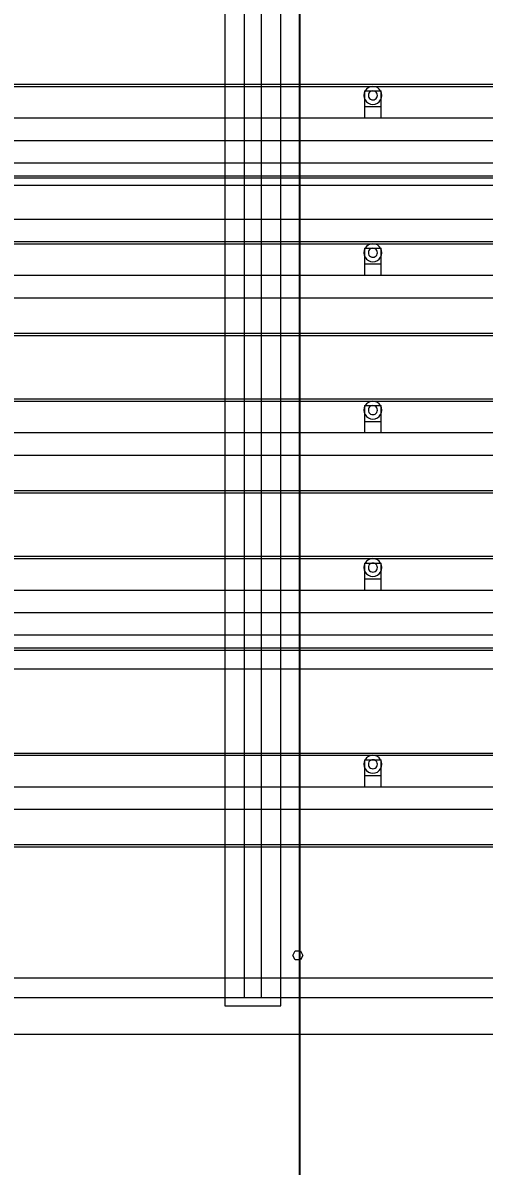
# Model space of a CAD drawing. Header units: millimetres. Extents: x -191664 to 191490, y -197311 to 10263.
# Drawn here: x 2362 to 3183, y -125835 to -123801 of the extents above; entities that cross this region are included whole.
import ezdxf

# ---------------------------------------------------------------- set-up
doc = ezdxf.new("R2010")
doc.units = ezdxf.units.MM
for name, color, linetype, lineweight in [('COTAS_P', 1, 'Continuous', 0), ('DET_secador_lateral', 7, 'Continuous', 0), ('R15_COTAS_TRANSPORTE_P', 1, 'Continuous', 0)]:
    doc.layers.add(name, color=color, linetype=linetype, lineweight=lineweight)
doc.dimstyles.new('PLANTA_20', dxfattribs={"dimtxt": 50, "dimasz": 30, "dimexe": 30, "dimexo": 16, "dimgap": 20, "dimtad": 1, "dimtih": 1, "dimtoh": 1, "dimdec": 1, "dimzin": 0, "dimdsep": 46, "dimcen": 0.09, "dimadec": 0, "dimazin": 0, "dimtfac": 1, "dimtdec": 4, "dimtofl": 0, "dimtmove": 0, "dimatfit": 3, "dimfxl": 1, "dimtolj": 1, "dimtzin": 0, "dimarcsym": 0})

# ---------------------------------------------------------------- blocks, each defined once
blk = doc.blocks.new('*D91')
at = {"layer": 'COTAS_P', "color": 0, "lineweight": -2, "transparency": 16777216}
for p, q in [((3138.7, -123350), (2824.7, -123350)), ((2854.7, -126170), (2854.7, -123380)), ((3138.7, -126200), (2824.7, -126200))]:
    blk.add_line(p, q, dxfattribs=at)
at = {"layer": 'COTAS_P', "color": 0, "transparency": 16777216}
for points in [[(2849.7, -123380), (2859.7, -123380), (2854.7, -123350)], [(2849.7, -126170), (2859.7, -126170), (2854.7, -126200)]]:
    blk.add_solid(points, dxfattribs=at)
at = {"layer": 'Defpoints', "color": 0, "transparency": 16777216}
for p in [(2854.7, -123350), (3154.7, -123350), (3154.7, -126200)]:
    blk.add_point(p, dxfattribs=at)
blk = doc.blocks.new('*D133')
at = {"layer": 'Defpoints', "color": 0, "transparency": 16777216}
for p in [(439.7, -194148), (217.9, -194406.1), (-500, -194490), (-500, -194490), (500, -194490)]:
    blk.add_point(p, dxfattribs=at)
at = {"layer": 'R15_COTAS_TRANSPORTE_P', "color": 0, "lineweight": -2, "transparency": 16777216}
blk.add_arc((-500, -194490), 722.8, 2.3783, 17.6217, dxfattribs=at)
at = {"layer": 'R15_COTAS_TRANSPORTE_P', "color": 0, "transparency": 16777216}
for points in [[(184.1, -194272.8), (193.6, -194269.6), (179.2, -194242.8)], [(227.1, -194459.9), (217.2, -194460.1), (222.8, -194490)]]:
    blk.add_solid(points, dxfattribs=at)

msp = doc.modelspace()

# ---------------------------------------------------------------- linework, layer by layer
at = {"layer": 'DET_secador_lateral', "color": 254, "true_color": 0xd8e0dc}
for p, q in [((2756.38, -125535), (2756.38, -123265)), ((2786.38, -123265), (2786.38, -125535)), ((2104.71, -124050), (5104.71, -124050)), ((1119.71, -125535), (2756.38, -125535)), ((2786.38, -125535), (4423.05, -125535))]:
    msp.add_line(p, q, dxfattribs=at)
at = {"layer": 'DET_secador_lateral', "color": 251, "true_color": 0x536a64}
for p, q in [((2721.38, -123300), (2721.38, -125550)), ((2821.38, -125550), (2821.38, -123300)), ((1104.71, -124090), (21104.71, -124090)), ((1104.71, -124150), (21104.71, -124150)), ((1104.71, -124890), (21104.71, -124890)), ((1104.71, -124950), (21104.71, -124950)), ((1104.71, -125500), (21104.71, -125500)), ((2721.38, -125550), (2821.38, -125550)), ((1104.71, -125600), (21104.71, -125600))]:
    msp.add_line(p, q, dxfattribs=at)
at = {"layer": 'DET_secador_lateral', "color": 8, "true_color": 0x727f77}
for p, q in [((1554.71, -123910), (20654.71, -123910)), ((1554.71, -123914), (20654.71, -123914)), ((1554.71, -124190), (20654.71, -124190)), ((1554.71, -124194), (20654.71, -124194)), ((1554.71, -124470), (20654.71, -124470)), ((1554.71, -124474), (20654.71, -124474)), ((1554.71, -124750), (20654.71, -124750)), ((1554.71, -124754), (20654.71, -124754)), ((1554.71, -125100), (20654.71, -125100)), ((1554.71, -125104), (20654.71, -125104))]:
    msp.add_line(p, q, dxfattribs=at)
at = {"layer": 'DET_secador_lateral', "color": 253, "true_color": 0xa4b0b5}
for p, q in [((2969.26, -123925.86), (2968.71, -123930)), ((2968.71, -123930), (2969.26, -123934.14)), ((2970.86, -123922), (2969.26, -123925.86)), ((2973.4, -123918.69), (2970.86, -123922)), ((2976.71, -123916.14), (2973.4, -123918.69)), ((2980.57, -123914.55), (2976.71, -123916.14)), ((2976.98, -123927.93), (2976.71, -123930)), ((2976.71, -123930), (2976.98, -123932.07)), ((2977.78, -123926), (2976.98, -123927.93)), ((2979.06, -123924.34), (2977.78, -123926)), ((2980.71, -123923.07), (2979.06, -123924.34)), ((2984.71, -123914), (2980.57, -123914.55)), ((2982.64, -123922.27), (2980.71, -123923.07)), ((2984.71, -123922), (2982.64, -123922.27)), ((2988.85, -123914.55), (2984.71, -123914)), ((2986.78, -123922.27), (2984.71, -123922)), ((2988.71, -123923.07), (2986.78, -123922.27)), ((2990.37, -123924.34), (2988.71, -123923.07)), ((2992.71, -123916.14), (2988.85, -123914.55)), ((2991.64, -123926), (2990.37, -123924.34)), ((2992.44, -123927.93), (2991.64, -123926)), ((2992.71, -123930), (2992.44, -123927.93)), ((2992.44, -123932.07), (2992.71, -123930)), ((2996.03, -123918.69), (2992.71, -123916.14)), ((2998.57, -123922), (2996.03, -123918.69)), ((3000.17, -123925.86), (2998.57, -123922)), ((3000.71, -123930), (3000.17, -123925.86)), ((3000.17, -123934.14), (3000.71, -123930)), ((2969.26, -123934.14), (2970.86, -123938)), ((2970.86, -123938), (2973.4, -123941.31)), ((2973.4, -123941.31), (2976.71, -123943.86)), ((2976.71, -123943.86), (2980.57, -123945.45)), ((2976.98, -123932.07), (2977.78, -123934)), ((2977.78, -123934), (2979.06, -123935.66)), ((2979.06, -123935.66), (2980.71, -123936.93)), ((2980.57, -123945.45), (2984.71, -123946)), ((2980.71, -123936.93), (2982.64, -123937.73)), ((2982.64, -123937.73), (2984.71, -123938)), ((2984.71, -123938), (2986.78, -123937.73)), ((2984.71, -123946), (2988.85, -123945.45)), ((2986.78, -123937.73), (2988.71, -123936.93)), ((2988.71, -123936.93), (2990.37, -123935.66)), ((2988.85, -123945.45), (2992.71, -123943.86)), ((2990.37, -123935.66), (2991.64, -123934)), ((2991.64, -123934), (2992.44, -123932.07)), ((2992.71, -123943.86), (2996.03, -123941.31)), ((2996.03, -123941.31), (2998.57, -123938)), ((2998.57, -123938), (3000.17, -123934.14)), ((2980.57, -124194.55), (2976.71, -124196.14)), ((2984.71, -124194), (2980.57, -124194.55)), ((2988.85, -124194.55), (2984.71, -124194)), ((2992.71, -124196.14), (2988.85, -124194.55)), ((2969.26, -124205.86), (2968.71, -124210)), ((2968.71, -124210), (2969.26, -124214.14)), ((2970.86, -124202), (2969.26, -124205.86)), ((2969.26, -124214.14), (2970.86, -124218)), ((2973.4, -124198.69), (2970.86, -124202)), ((2976.71, -124196.14), (2973.4, -124198.69)), ((2976.98, -124207.93), (2976.71, -124210)), ((2976.71, -124210), (2976.98, -124212.07)), ((2977.78, -124206), (2976.98, -124207.93)), ((2976.98, -124212.07), (2977.78, -124214)), ((2979.06, -124204.34), (2977.78, -124206)), ((2977.78, -124214), (2979.06, -124215.66)), ((2980.71, -124203.07), (2979.06, -124204.34)), ((2979.06, -124215.66), (2980.71, -124216.93)), ((2982.64, -124202.27), (2980.71, -124203.07)), ((2984.71, -124202), (2982.64, -124202.27)), ((2986.78, -124202.27), (2984.71, -124202)), ((2988.71, -124203.07), (2986.78, -124202.27)), ((2990.37, -124204.34), (2988.71, -124203.07)), ((2988.71, -124216.93), (2990.37, -124215.66)), ((2991.64, -124206), (2990.37, -124204.34)), ((2990.37, -124215.66), (2991.64, -124214)), ((2992.44, -124207.93), (2991.64, -124206)), ((2991.64, -124214), (2992.44, -124212.07)), ((2992.71, -124210), (2992.44, -124207.93)), ((2992.44, -124212.07), (2992.71, -124210)), ((2996.03, -124198.69), (2992.71, -124196.14)), ((2998.57, -124202), (2996.03, -124198.69)), ((3000.17, -124205.86), (2998.57, -124202)), ((2998.57, -124218), (3000.17, -124214.14)), ((3000.71, -124210), (3000.17, -124205.86)), ((3000.17, -124214.14), (3000.71, -124210)), ((2970.86, -124218), (2973.4, -124221.31)), ((2973.4, -124221.31), (2976.71, -124223.86)), ((2976.71, -124223.86), (2980.57, -124225.45)), ((2980.57, -124225.45), (2984.71, -124226)), ((2980.71, -124216.93), (2982.64, -124217.73)), ((2982.64, -124217.73), (2984.71, -124218)), ((2984.71, -124218), (2986.78, -124217.73)), ((2984.71, -124226), (2988.85, -124225.45)), ((2986.78, -124217.73), (2988.71, -124216.93)), ((2988.85, -124225.45), (2992.71, -124223.86)), ((2992.71, -124223.86), (2996.03, -124221.31)), ((2996.03, -124221.31), (2998.57, -124218)), ((2973.4, -124478.69), (2970.86, -124482)), ((2976.71, -124476.14), (2973.4, -124478.69)), ((2980.57, -124474.55), (2976.71, -124476.14)), ((2984.71, -124474), (2980.57, -124474.55)), ((2988.85, -124474.55), (2984.71, -124474)), ((2992.71, -124476.14), (2988.85, -124474.55)), ((2996.03, -124478.69), (2992.71, -124476.14)), ((2998.57, -124482), (2996.03, -124478.69)), ((2969.26, -124485.86), (2968.71, -124490)), ((2968.71, -124490), (2969.26, -124494.14)), ((2970.86, -124482), (2969.26, -124485.86)), ((2969.26, -124494.14), (2970.86, -124498)), ((2970.86, -124498), (2973.4, -124501.31)), ((2976.98, -124487.93), (2976.71, -124490)), ((2976.71, -124490), (2976.98, -124492.07)), ((2977.78, -124486), (2976.98, -124487.93)), ((2976.98, -124492.07), (2977.78, -124494)), ((2979.06, -124484.34), (2977.78, -124486)), ((2977.78, -124494), (2979.06, -124495.66)), ((2980.71, -124483.07), (2979.06, -124484.34)), ((2979.06, -124495.66), (2980.71, -124496.93)), ((2982.64, -124482.27), (2980.71, -124483.07)), ((2980.71, -124496.93), (2982.64, -124497.73)), ((2984.71, -124482), (2982.64, -124482.27)), ((2982.64, -124497.73), (2984.71, -124498)), ((2986.78, -124482.27), (2984.71, -124482)), ((2984.71, -124498), (2986.78, -124497.73)), ((2988.71, -124483.07), (2986.78, -124482.27)), ((2986.78, -124497.73), (2988.71, -124496.93)), ((2990.37, -124484.34), (2988.71, -124483.07)), ((2988.71, -124496.93), (2990.37, -124495.66)), ((2991.64, -124486), (2990.37, -124484.34)), ((2990.37, -124495.66), (2991.64, -124494)), ((2992.44, -124487.93), (2991.64, -124486)), ((2991.64, -124494), (2992.44, -124492.07)), ((2992.71, -124490), (2992.44, -124487.93)), ((2992.44, -124492.07), (2992.71, -124490)), ((2996.03, -124501.31), (2998.57, -124498)), ((3000.17, -124485.86), (2998.57, -124482)), ((2998.57, -124498), (3000.17, -124494.14)), ((3000.71, -124490), (3000.17, -124485.86)), ((3000.17, -124494.14), (3000.71, -124490)), ((2973.4, -124501.31), (2976.71, -124503.86)), ((2976.71, -124503.86), (2980.57, -124505.45)), ((2980.57, -124505.45), (2984.71, -124506)), ((2984.71, -124506), (2988.85, -124505.45)), ((2988.85, -124505.45), (2992.71, -124503.86)), ((2992.71, -124503.86), (2996.03, -124501.31)), ((2970.86, -124762), (2969.26, -124765.86)), ((2973.4, -124758.69), (2970.86, -124762)), ((2976.71, -124756.14), (2973.4, -124758.69)), ((2980.57, -124754.55), (2976.71, -124756.14)), ((2979.06, -124764.34), (2977.78, -124766)), ((2980.71, -124763.07), (2979.06, -124764.34)), ((2984.71, -124754), (2980.57, -124754.55)), ((2982.64, -124762.27), (2980.71, -124763.07)), ((2984.71, -124762), (2982.64, -124762.27)), ((2988.85, -124754.55), (2984.71, -124754)), ((2986.78, -124762.27), (2984.71, -124762)), ((2988.71, -124763.07), (2986.78, -124762.27)), ((2990.37, -124764.34), (2988.71, -124763.07)), ((2992.71, -124756.14), (2988.85, -124754.55)), ((2991.64, -124766), (2990.37, -124764.34)), ((2996.03, -124758.69), (2992.71, -124756.14)), ((2998.57, -124762), (2996.03, -124758.69)), ((3000.17, -124765.86), (2998.57, -124762)), ((2969.26, -124765.86), (2968.71, -124770)), ((2968.71, -124770), (2969.26, -124774.14)), ((2969.26, -124774.14), (2970.86, -124778)), ((2970.86, -124778), (2973.4, -124781.31)), ((2973.4, -124781.31), (2976.71, -124783.86)), ((2976.98, -124767.93), (2976.71, -124770)), ((2976.71, -124770), (2976.98, -124772.07)), ((2976.71, -124783.86), (2980.57, -124785.45)), ((2977.78, -124766), (2976.98, -124767.93)), ((2976.98, -124772.07), (2977.78, -124774)), ((2977.78, -124774), (2979.06, -124775.66)), ((2979.06, -124775.66), (2980.71, -124776.93)), ((2980.57, -124785.45), (2984.71, -124786)), ((2980.71, -124776.93), (2982.64, -124777.73)), ((2982.64, -124777.73), (2984.71, -124778)), ((2984.71, -124778), (2986.78, -124777.73)), ((2984.71, -124786), (2988.85, -124785.45)), ((2986.78, -124777.73), (2988.71, -124776.93)), ((2988.71, -124776.93), (2990.37, -124775.66)), ((2988.85, -124785.45), (2992.71, -124783.86)), ((2990.37, -124775.66), (2991.64, -124774)), ((2992.44, -124767.93), (2991.64, -124766)), ((2991.64, -124774), (2992.44, -124772.07)), ((2992.71, -124770), (2992.44, -124767.93)), ((2992.44, -124772.07), (2992.71, -124770)), ((2992.71, -124783.86), (2996.03, -124781.31)), ((2996.03, -124781.31), (2998.57, -124778)), ((2998.57, -124778), (3000.17, -124774.14)), ((3000.71, -124770), (3000.17, -124765.86)), ((3000.17, -124774.14), (3000.71, -124770)), ((2973.4, -125108.69), (2970.86, -125112)), ((2976.71, -125106.14), (2973.4, -125108.69)), ((2980.57, -125104.55), (2976.71, -125106.14)), ((2984.71, -125104), (2980.57, -125104.55)), ((2988.85, -125104.55), (2984.71, -125104)), ((2992.71, -125106.14), (2988.85, -125104.55)), ((2996.03, -125108.69), (2992.71, -125106.14)), ((2998.57, -125112), (2996.03, -125108.69)), ((2969.26, -125115.86), (2968.71, -125120)), ((2968.71, -125120), (2969.26, -125124.14)), ((2970.86, -125112), (2969.26, -125115.86)), ((2969.26, -125124.14), (2970.86, -125128)), ((2970.86, -125128), (2973.4, -125131.31)), ((2973.4, -125131.31), (2976.71, -125133.86)), ((2976.98, -125117.93), (2976.71, -125120)), ((2976.71, -125120), (2976.98, -125122.07)), ((2977.78, -125116), (2976.98, -125117.93)), ((2976.98, -125122.07), (2977.78, -125124)), ((2979.06, -125114.34), (2977.78, -125116)), ((2977.78, -125124), (2979.06, -125125.66)), ((2980.71, -125113.07), (2979.06, -125114.34)), ((2979.06, -125125.66), (2980.71, -125126.93)), ((2982.64, -125112.27), (2980.71, -125113.07)), ((2980.71, -125126.93), (2982.64, -125127.73)), ((2984.71, -125112), (2982.64, -125112.27)), ((2982.64, -125127.73), (2984.71, -125128)), ((2986.78, -125112.27), (2984.71, -125112)), ((2984.71, -125128), (2986.78, -125127.73)), ((2988.71, -125113.07), (2986.78, -125112.27)), ((2986.78, -125127.73), (2988.71, -125126.93)), ((2990.37, -125114.34), (2988.71, -125113.07)), ((2988.71, -125126.93), (2990.37, -125125.66)), ((2991.64, -125116), (2990.37, -125114.34)), ((2990.37, -125125.66), (2991.64, -125124)), ((2992.44, -125117.93), (2991.64, -125116)), ((2991.64, -125124), (2992.44, -125122.07)), ((2992.71, -125120), (2992.44, -125117.93)), ((2992.44, -125122.07), (2992.71, -125120)), ((2992.71, -125133.86), (2996.03, -125131.31)), ((2996.03, -125131.31), (2998.57, -125128)), ((3000.17, -125115.86), (2998.57, -125112)), ((2998.57, -125128), (3000.17, -125124.14)), ((3000.71, -125120), (3000.17, -125115.86)), ((3000.17, -125124.14), (3000.71, -125120)), ((2976.71, -125133.86), (2980.57, -125135.45)), ((2980.57, -125135.45), (2984.71, -125136)), ((2984.71, -125136), (2988.85, -125135.45)), ((2988.85, -125135.45), (2992.71, -125133.86))]:
    msp.add_line(p, q, dxfattribs=at)
at = {"layer": 'DET_secador_lateral', "color": 8, "true_color": 0x617680}
for p, q in [((2969.71, -123922), (2999.71, -123922)), ((2969.71, -123922), (2969.71, -123950)), ((2999.71, -123950), (2999.71, -123922)), ((2969.71, -123950), (2999.71, -123950)), ((2969.71, -123950), (2969.71, -123970)), ((2999.71, -123970), (2999.71, -123950)), ((1454.71, -123970), (20754.71, -123970)), ((2969.71, -123970), (2999.71, -123970)), ((1454.71, -124010), (20754.71, -124010)), ((2969.71, -124202), (2999.71, -124202)), ((2969.71, -124202), (2969.71, -124230)), ((2999.71, -124230), (2999.71, -124202)), ((2969.71, -124230), (2999.71, -124230)), ((2969.71, -124230), (2969.71, -124250)), ((2999.71, -124250), (2999.71, -124230)), ((1454.71, -124250), (20754.71, -124250)), ((2969.71, -124250), (2999.71, -124250)), ((1454.71, -124290), (20754.71, -124290)), ((2969.71, -124482), (2999.71, -124482)), ((2969.71, -124482), (2969.71, -124510)), ((2999.71, -124510), (2999.71, -124482)), ((2969.71, -124510), (2999.71, -124510)), ((2969.71, -124510), (2969.71, -124530)), ((2999.71, -124530), (2999.71, -124510)), ((1454.71, -124530), (20754.71, -124530)), ((2969.71, -124530), (2999.71, -124530)), ((1454.71, -124570), (20754.71, -124570)), ((2969.71, -124762), (2999.71, -124762)), ((2969.71, -124762), (2969.71, -124790)), ((2999.71, -124790), (2999.71, -124762)), ((2969.71, -124790), (2999.71, -124790)), ((2969.71, -124790), (2969.71, -124810)), ((2999.71, -124810), (2999.71, -124790)), ((1454.71, -124810), (20754.71, -124810)), ((2969.71, -124810), (2999.71, -124810)), ((1454.71, -124850), (20754.71, -124850)), ((2969.71, -125112), (2999.71, -125112)), ((2969.71, -125112), (2969.71, -125140)), ((2999.71, -125140), (2999.71, -125112)), ((2969.71, -125140), (2999.71, -125140)), ((2969.71, -125140), (2969.71, -125160)), ((2999.71, -125160), (2999.71, -125140)), ((1454.71, -125160), (20754.71, -125160)), ((2969.71, -125160), (2999.71, -125160)), ((1454.71, -125200), (20754.71, -125200))]:
    msp.add_line(p, q, dxfattribs=at)
at = {"layer": 'DET_secador_lateral', "color": 251, "true_color": 0x66766c}
for p, q in [((1554.71, -124073), (20654.71, -124073)), ((1554.71, -124077), (20654.71, -124077)), ((1554.71, -124353), (20654.71, -124353)), ((1554.71, -124357), (20654.71, -124357)), ((1554.71, -124633), (20654.71, -124633)), ((1554.71, -124637), (20654.71, -124637)), ((1554.71, -124913), (20654.71, -124913)), ((1554.71, -124917), (20654.71, -124917)), ((1554.71, -125263), (20654.71, -125263)), ((1554.71, -125267), (20654.71, -125267))]:
    msp.add_line(p, q, dxfattribs=at)
at = {"layer": 'DET_secador_lateral', "color": 43, "true_color": 0xe7bf45}
for p, q in [((2842.38, -125460), (2846.88, -125452.21)), ((2846.88, -125452.21), (2855.88, -125452.21)), ((2855.88, -125452.21), (2860.38, -125460)), ((2846.88, -125467.79), (2842.38, -125460)), ((2855.88, -125467.79), (2846.88, -125467.79)), ((2860.38, -125460), (2855.88, -125467.79))]:
    msp.add_line(p, q, dxfattribs=at)
at = {"layer": 'DET_secador_lateral', "color": 9, "true_color": 0xb8c6c1}
for p, q in [((1104.71, -125535), (20854.71, -125535)), ((1104.71, -125600), (20854.71, -125600))]:
    msp.add_line(p, q, dxfattribs=at)

# ---------------------------------------------------------------- dimensions: what is measured, and where the dimension line sits
at = {"layer": 'COTAS_P'}
dim = msp.add_aligned_dim(p1=(3154.71, -126200), p2=(3154.71, -123350), distance=300, text='<> P', dimstyle='PLANTA_20', dxfattribs=at)
dim.commit()
dim.dimension.update_dxf_attribs({"geometry": '*D91', "text_midpoint": (2854.71, -124775)})
at = {"layer": 'R15_COTAS_TRANSPORTE_P'}
dim = msp.add_angular_dim_2l(base=(217.89, -194406.09), line1=((-500, -194490), (500, -194490)), line2=((-500, -194490), (439.69, -194147.98)), dimstyle='PLANTA_20', dxfattribs=at)
dim.commit()
dim.dimension.update_dxf_attribs({"geometry": '*D133', "text_midpoint": (191490.46, -33543.69)})

doc.saveas('drawing.dxf')
